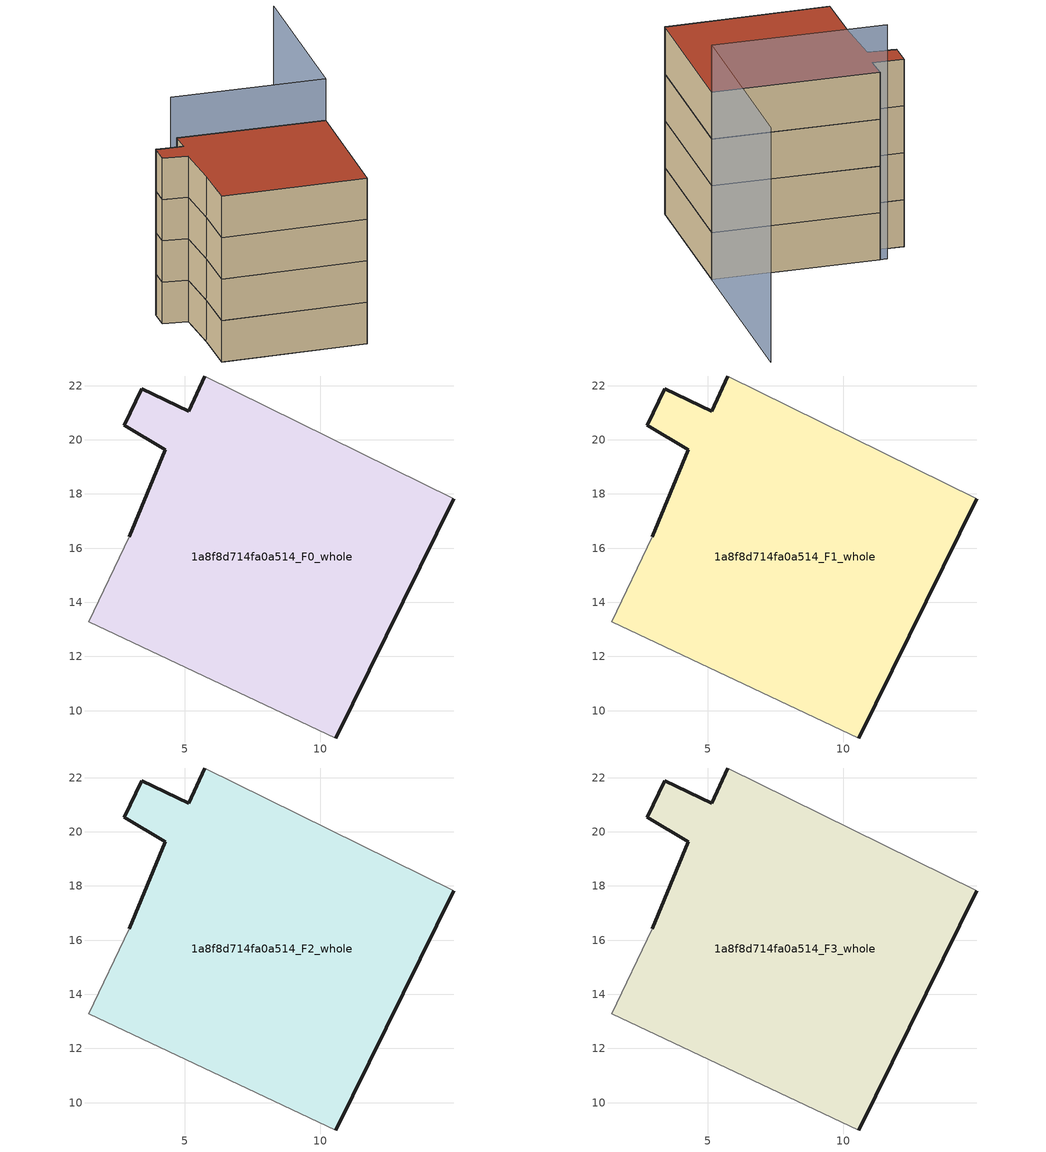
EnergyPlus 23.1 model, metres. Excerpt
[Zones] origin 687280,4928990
1a8f8d714fa0a514_F0_whole
 floor ground (EU_floor_Construction): 10.58,8.99 14.94,17.83 5.73,22.36 5.16,21.04 3.42,21.88 2.77,20.54 4.28,19.62 2.94,16.42 1.45,13.28 z0
 wall outside (EU_wall_Construction): 14.94,17.83 10.58,8.99 / 2.94,16.42 4.28,19.62 2.77,20.54 3.42,21.88 5.16,21.04 5.73,22.36 z0:3
 wall adiabatic (EU_wall_Construction): 10.58,8.99 1.45,13.28 2.94,16.42 / 5.73,22.36 14.94,17.83 z0:3
1a8f8d714fa0a514_F1_whole
 floor to 1a8f8d714fa0a514_F0_whole (EU_floor_Construction): 10.58,8.99 14.94,17.83 5.73,22.36 5.15,21.04 3.42,21.88 2.76,20.54 4.27,19.62 2.94,16.42 1.45,13.28 z3
 wall outside (EU_wall_Construction): 14.94,17.83 10.58,8.99 / 2.94,16.42 4.28,19.62 2.77,20.54 3.42,21.88 5.16,21.04 5.73,22.36 z3:6
 wall adiabatic (EU_wall_Construction): 10.58,8.99 1.45,13.28 2.94,16.42 / 5.73,22.36 14.94,17.83 z3:6
1a8f8d714fa0a514_F2_whole
 floor to 1a8f8d714fa0a514_F1_whole (EU_floor_Construction): 10.58,8.99 14.94,17.83 5.73,22.36 5.15,21.04 3.42,21.88 2.76,20.54 4.27,19.62 2.94,16.42 1.45,13.28 z6
 wall outside (EU_wall_Construction): 14.94,17.83 10.58,8.99 / 2.94,16.42 4.28,19.62 2.77,20.54 3.42,21.88 5.16,21.04 5.73,22.36 z6:9
 wall adiabatic (EU_wall_Construction): 10.58,8.99 1.45,13.28 2.94,16.42 / 5.73,22.36 14.94,17.83 z6:9
1a8f8d714fa0a514_F3_whole
 floor to 1a8f8d714fa0a514_F2_whole (EU_floor_Construction): 10.58,8.99 14.94,17.83 5.73,22.36 5.15,21.04 3.42,21.88 2.76,20.54 4.27,19.62 2.94,16.42 1.45,13.28 z9
 wall outside (EU_wall_Construction): 14.94,17.83 10.58,8.99 / 2.94,16.42 4.28,19.62 2.77,20.54 3.42,21.88 5.16,21.04 5.73,22.36 z9:12
 wall adiabatic (EU_wall_Construction): 10.58,8.99 1.45,13.28 2.94,16.42 / 5.73,22.36 14.94,17.83 z9:12
 roof outside (EU_roof_Construction): 14.94,17.83 10.58,8.99 1.45,13.28 2.94,16.42 4.28,19.62 2.77,20.54 3.42,21.88 5.16,21.04 5.73,22.36 z12
shading: 20.43,28.94 14.93,17.81 / 14.93,17.81 5.34,22.55 z0:15
[Building]
EU S2 Campaign: North Axis=0; Terrain=City; Solar Distribution=FullExterior
[Site:Location]
Bologna: Latitude=44.5; Longitude=11.25; Time Zone=1; Elevation=37
[SizingPeriod:WeatherFileDays]
AnnualSizingPeriod: Begin Month=1; Begin Day of Month=1; End Month=12; End Day of Month=31; Day of Week for Start Day=Monday; Use Weather File Daylight Saving Period=No; Use Weather File Rain and Snow Indicators=No
[MATERIAL]
EU_InternalMass_Material: Roughness=MediumRough; Thickness=0.1; Conductivity=1; Density=1800; Specific Heat=900; Thermal Absorptance=0.9; Solar Absorptance=0.7; Visible Absorptance=0.7
[MATERIAL:NOMASS] Roughness=MediumRough; Thermal Absorptance=0.9; Solar Absorptance=0.7; Visible Absorptance=0.7
Name | Thermal Resistance
EU_wall_NoMass | 0.937881
EU_roof_NoMass | 0.548572
EU_floor_NoMass | 0.71348
[CONSTRUCTION]
EU_wall_Construction: EU_wall_NoMass
EU_roof_Construction: EU_roof_NoMass
EU_floor_Construction: EU_floor_NoMass
EU_InternalMass_Construction: EU_InternalMass_Material
[ZONE] Type=1; Multiplier=1; Ceiling Height=autocalculate; Volume=313.108; Floor Area=autocalculate; Part of Total Floor Area=Yes
1a8f8d714fa0a514_F0_whole; 1a8f8d714fa0a514_F1_whole; 1a8f8d714fa0a514_F2_whole; 1a8f8d714fa0a514_F3_whole
[INTERNALMASS] Construction=EU_InternalMass_Construction; Surface Area=104.369
Name | Zone or ZoneList
1a8f8d714fa0a514_F0_whole_EU_InternalMass | 1a8f8d714fa0a514_F0_whole
1a8f8d714fa0a514_F1_whole_EU_InternalMass | 1a8f8d714fa0a514_F1_whole
1a8f8d714fa0a514_F2_whole_EU_InternalMass | 1a8f8d714fa0a514_F2_whole
1a8f8d714fa0a514_F3_whole_EU_InternalMass | 1a8f8d714fa0a514_F3_whole
[OTHEREQUIPMENT] Fuel Type=Electricity; Design Level Calculation Method=Watts/Area; Power per Zone Floor Area=1; Fraction Latent=0; Fraction Radiant=0; Fraction Lost=0; Carbon Dioxide Generation Rate=0; EndUse Subcategory=EU_Step8_InternalGains
Name | Zone or ZoneList or Space or SpaceList | Schedule
EU_Step8_InternalGain_1a8f8d714fa0a514_F0_whole_f000 | 1a8f8d714fa0a514_F0_whole | EU_Step8_GainSchedule_1a8f8d714fa0a514_F0_whole_f000
EU_Step8_InternalGain_1a8f8d714fa0a514_F1_whole_f000 | 1a8f8d714fa0a514_F1_whole | EU_Step8_GainSchedule_1a8f8d714fa0a514_F1_whole_f000
EU_Step8_InternalGain_1a8f8d714fa0a514_F2_whole_f000 | 1a8f8d714fa0a514_F2_whole | EU_Step8_GainSchedule_1a8f8d714fa0a514_F2_whole_f000
EU_Step8_InternalGain_1a8f8d714fa0a514_F3_whole_f000 | 1a8f8d714fa0a514_F3_whole | EU_Step8_GainSchedule_1a8f8d714fa0a514_F3_whole_f000
[ZONEVENTILATION:DESIGNFLOWRATE] Schedule=EU_AlwaysOn; Design Flow Rate Calculation Method=AirChanges/Hour; Air Changes per Hour=0.687892; Ventilation Type=Natural; Fan Pressure Rise=0; Fan Total Efficiency=1; Constant Term Coefficient=1; Temperature Term Coefficient=0; Velocity Term Coefficient=0; Velocity Squared Term Coefficient=0; Minimum Indoor Temperature=-100; Maximum Indoor Temperature=100; Delta Temperature=-100; Minimum Outdoor Temperature=-100; Maximum Outdoor Temperature=100; Maximum Wind Speed=40
Name | Zone or ZoneList or Space or SpaceList
EU_ConstantAir_1a8f8d714fa0a514_F0_whole | 1a8f8d714fa0a514_F0_whole
EU_ConstantAir_1a8f8d714fa0a514_F1_whole | 1a8f8d714fa0a514_F1_whole
EU_ConstantAir_1a8f8d714fa0a514_F2_whole | 1a8f8d714fa0a514_F2_whole
EU_ConstantAir_1a8f8d714fa0a514_F3_whole | 1a8f8d714fa0a514_F3_whole
[HVACTEMPLATE:THERMOSTAT] Constant Heating Setpoint=20; Constant Cooling Setpoint=50
EU_HeatOnly_1a8f8d714fa0a514_F0_whole; EU_HeatOnly_1a8f8d714fa0a514_F1_whole; EU_HeatOnly_1a8f8d714fa0a514_F2_whole; EU_HeatOnly_1a8f8d714fa0a514_F3_whole
[HVACTEMPLATE:ZONE:IDEALLOADSAIRSYSTEM] System Availability Schedule=EU_AlwaysOn; Maximum Heating Supply Air Temperature=50; Minimum Cooling Supply Air Temperature=13; Maximum Heating Supply Air Humidity Ratio=0.0156; Minimum Cooling Supply Air Humidity Ratio=0.0077; Heating Limit=NoLimit; Cooling Limit=NoLimit; Heating Availability Schedule=EU_AlwaysOn; Cooling Availability Schedule=EU_CoolingOff; Dehumidification Control Type=ConstantSensibleHeatRatio; Cooling Sensible Heat Ratio=0.7; Dehumidification Setpoint=60; Humidification Control Type=None; Humidification Setpoint=30; Outdoor Air Method=None; Outdoor Air Flow Rate per Person=0.00944; Outdoor Air Flow Rate per Zone Floor Area=0; Outdoor Air Flow Rate per Zone=0; Demand Controlled Ventilation Type=None; Outdoor Air Economizer Type=NoEconomizer; Heat Recovery Type=None; Sensible Heat Recovery Effectiveness=0.7; Latent Heat Recovery Effectiveness=0.65
Name | Template Thermostat
1a8f8d714fa0a514_F0_whole | EU_HeatOnly_1a8f8d714fa0a514_F0_whole
1a8f8d714fa0a514_F1_whole | EU_HeatOnly_1a8f8d714fa0a514_F1_whole
1a8f8d714fa0a514_F2_whole | EU_HeatOnly_1a8f8d714fa0a514_F2_whole
1a8f8d714fa0a514_F3_whole | EU_HeatOnly_1a8f8d714fa0a514_F3_whole
[SIZING:ZONE] Zone Cooling Design Supply Air Temperature Input Method=SupplyAirTemperature; Zone Cooling Design Supply Air Temperature=13; Zone Heating Design Supply Air Temperature Input Method=SupplyAirTemperature; Zone Heating Design Supply Air Temperature=50; Zone Cooling Design Supply Air Humidity Ratio=0.008; Zone Heating Design Supply Air Humidity Ratio=0.008; Cooling Design Air Flow Method=DesignDay; Cooling Design Air Flow Rate=0; Cooling Minimum Air Flow per Zone Floor Area=0.000762; Cooling Minimum Air Flow=0; Cooling Minimum Air Flow Fraction=0.2; Heating Design Air Flow Method=DesignDay; Heating Design Air Flow Rate=0; Heating Maximum Air Flow per Zone Floor Area=0.002032; Heating Maximum Air Flow=0.141576; Heating Maximum Air Flow Fraction=0.3; Account for Dedicated Outdoor Air System=No; Dedicated Outdoor Air System Control Strategy=NeutralSupplyAir; Dedicated Outdoor Air Low Setpoint Temperature for Design=autosize; Dedicated Outdoor Air High Setpoint Temperature for Design=autosize; Zone Load Sizing Method=Sensible Load Only No Latent Load; Zone Latent Cooling Design Supply Air Humidity Ratio Input Method=HumidityRatioDifference; Zone Cooling Design Supply Air Humidity Ratio Difference=0.005; Zone Latent Heating Design Supply Air Humidity Ratio Input Method=HumidityRatioDifference; Zone Humidification Design Supply Air Humidity Ratio Difference=0.005
1a8f8d714fa0a514_F0_whole; 1a8f8d714fa0a514_F1_whole; 1a8f8d714fa0a514_F2_whole; 1a8f8d714fa0a514_F3_whole
[SCHEDULE:CONSTANT]
Name | Hourly Value
EU_AlwaysOn | 1
EU_CoolingOff | 0
[SCHEDULE:FILE] Column Number=1; Rows to Skip at Top=0; Number of Hours of Data=8760; Column Separator=Comma; Interpolate to Timestep=No; Minutes per Item=60; Adjust Schedule for Daylight Savings=Yes
Name | File
EU_Step8_GainSchedule_1a8f8d714fa0a514_F0_whole_f000 | ../../schedules/1a8f8d714fa0a514/1a8f8d714fa0a514_F0_whole_f000_gain.csv
EU_Step8_GainSchedule_1a8f8d714fa0a514_F1_whole_f000 | ../../schedules/1a8f8d714fa0a514/1a8f8d714fa0a514_F1_whole_f000_gain.csv
EU_Step8_GainSchedule_1a8f8d714fa0a514_F2_whole_f000 | ../../schedules/1a8f8d714fa0a514/1a8f8d714fa0a514_F2_whole_f000_gain.csv
EU_Step8_GainSchedule_1a8f8d714fa0a514_F3_whole_f000 | ../../schedules/1a8f8d714fa0a514/1a8f8d714fa0a514_F3_whole_f000_gain.csv
